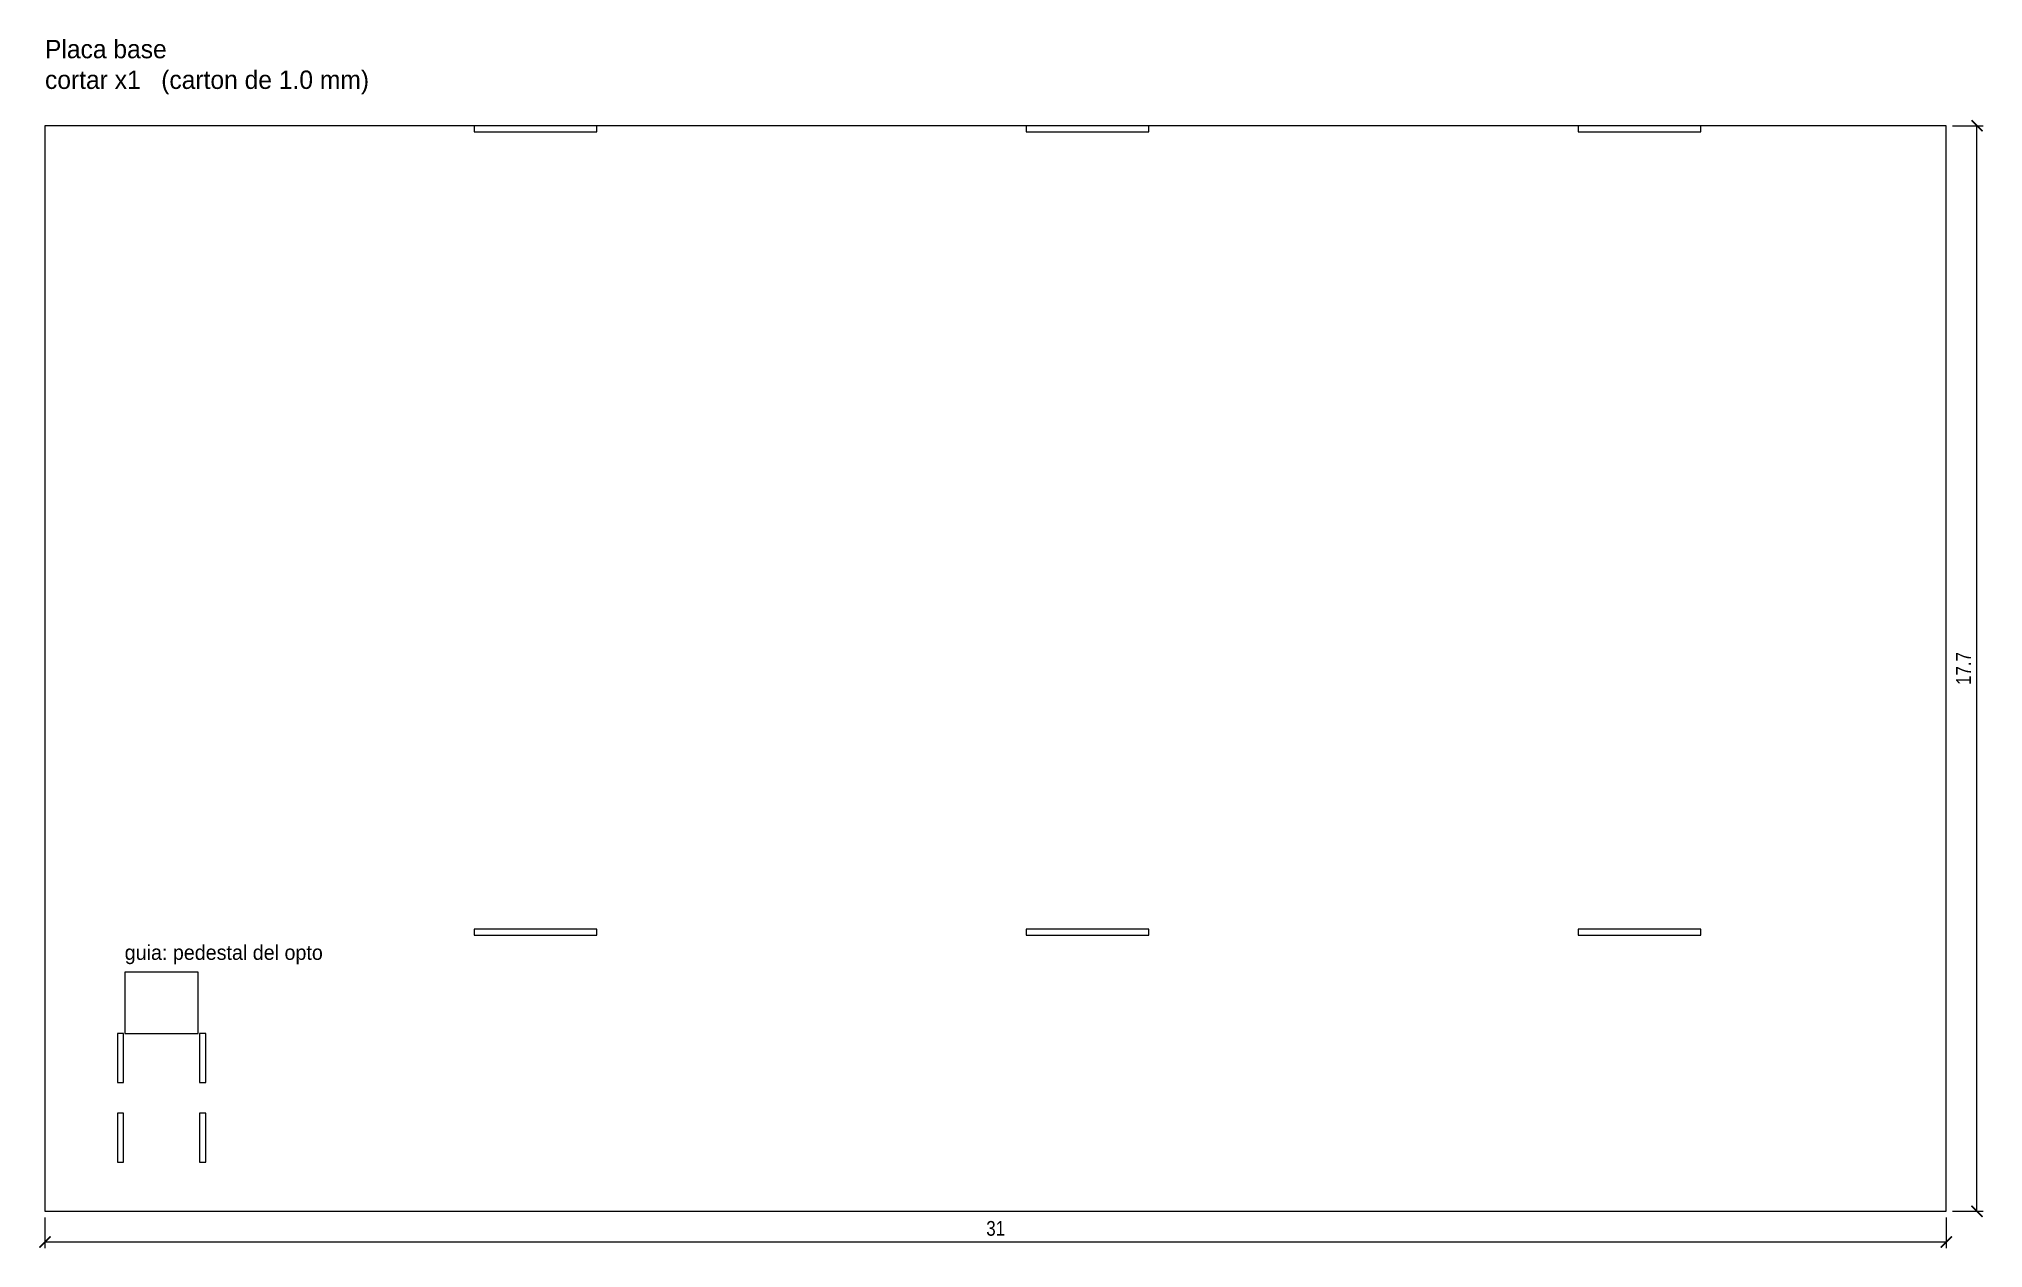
# Model space of a CAD drawing. Header units: centimetres. Extents: x 1.1 to 32.8, y 0.6 to 20.3.
import ezdxf

# ---------------------------------------------------------------- set-up
doc = ezdxf.new("R2010")
doc.units = ezdxf.units.CM
doc.layers.add('CORTE', color=1, linetype='Continuous')
doc.layers.add('ETIQUETA', color=5, linetype='Continuous')
doc.styles.add('OpenSansCondensed-Light', font='OpenSansCondensed-Light.ttf')
doc.dimstyles.new('EZDXF', dxfattribs={"dimtxt": 0.25, "dimasz": 0.175, "dimexe": 0.375, "dimexo": 0.125, "dimgap": 0.1, "dimtad": 1, "dimlfac": 100, "dimzin": 12, "dimdsep": 46, "dimtxsty": 'OpenSansCondensed-Light', "dimblk": 'ARCHTICK', "dimcen": 2.5, "dimazin": 3, "dimtfac": 0.5, "dimtmove": 2, "dimatfit": 3, "dimarcsym": 0})

# ---------------------------------------------------------------- blocks, each defined once
blk = doc.blocks.new('_ARCHTICK')
at = {"color": 0, "linetype": 'ByBlock', "const_width": 0.15}
blk.add_lwpolyline([(-0.5, -0.5), (0.5, 0.5)], dxfattribs=at)

msp = doc.modelspace()

# ---------------------------------------------------------------- linework, layer by layer
at = {"layer": 'CORTE'}
for points in [[(1.2, 1.2), (32.2, 1.2), (32.2, 18.9), (1.2, 18.9)], [(8.2, 18.8), (10.2, 18.8), (10.2, 18.9), (8.2, 18.9)], [(17.2, 18.8), (19.2, 18.8), (19.2, 18.9), (17.2, 18.9)], [(26.2, 18.8), (28.2, 18.8), (28.2, 18.9), (26.2, 18.9)], [(8.2, 5.7), (10.2, 5.7), (10.2, 5.8), (8.2, 5.8)], [(17.2, 5.7), (19.2, 5.7), (19.2, 5.8), (17.2, 5.8)], [(26.2, 5.7), (28.2, 5.7), (28.2, 5.8), (26.2, 5.8)], [(2.38, 3.3), (2.48, 3.3), (2.48, 4.1), (2.38, 4.1)], [(3.72, 3.3), (3.82, 3.3), (3.82, 4.1), (3.72, 4.1)], [(2.38, 2), (2.48, 2), (2.48, 2.8), (2.38, 2.8)], [(3.72, 2), (3.82, 2), (3.82, 2.8), (3.72, 2.8)]]:
    msp.add_lwpolyline(points, close=True, dxfattribs=at)
at = {"layer": 'ETIQUETA'}
msp.add_lwpolyline([(2.5, 4.1), (3.7, 4.1), (3.7, 5.1), (2.5, 5.1)], close=True, dxfattribs=at)

# ---------------------------------------------------------------- texts
for s, height, p in [('Placa base', 0.3, (1.2, 20)), ('cortar x1   (carton de 1.0 mm)', 0.3, (1.2, 19.5)), ('guia: pedestal del opto', 0.24, (2.5, 5.3))]:
    msp.add_text(s, height=height, dxfattribs=at).set_placement(p)

# ---------------------------------------------------------------- dimensions: what is measured, and where the dimension line sits
msp.add_linear_dim(base=(32.7, 1.2), p1=(32.2, 1.2), p2=(32.2, 18.9), angle=90, dimstyle='EZDXF', override={"dimtxt": 0.24, "dimasz": 0.18, "dimexe": 0.1, "dimexo": 0.1, "dimdec": 2, "dimlfac": 1, "dimzin": 8}, dxfattribs=at).render()
msp.add_linear_dim(base=(1.2, 0.7), p1=(1.2, 1.2), p2=(32.2, 1.2), dimstyle='EZDXF', override={"dimtxt": 0.24, "dimasz": 0.18, "dimexe": 0.1, "dimexo": 0.1, "dimdec": 2, "dimlfac": 1, "dimzin": 8}, dxfattribs=at).render()

doc.saveas('drawing.dxf')
